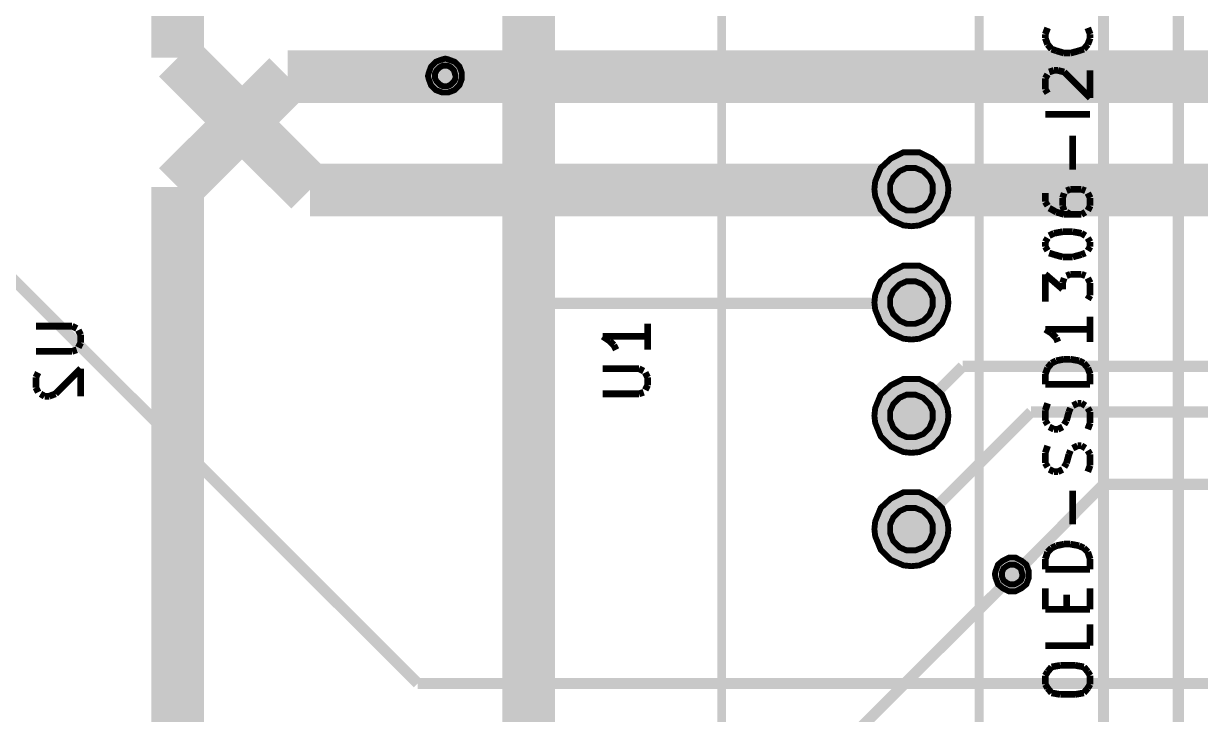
# Model space of a CAD drawing. Header units: millimetres. Extents: x 10 to 287, y 10 to 200.
# Drawn here: x 88.06 to 114.43, y 96.67 to 112.16 of the extents above; entities that cross this region are included whole.
import ezdxf

# ---------------------------------------------------------------- set-up
doc = ezdxf.new("R2010")
doc.units = ezdxf.units.MM
doc.layers.add('H', color=7, linetype='Continuous')
doc.layers.add('P', color=7, linetype='Continuous')

msp = doc.modelspace()

# ---------------------------------------------------------------- hatches: boundary and pattern name
at = {"layer": 'H', "linetype": 'Continuous'}
for points in [[(97.508, 110.596), (97.437, 110.596), (97.296, 110.666), (97.19, 110.772), (97.137, 110.896), (97.137, 110.984), (97.137, 111.054), (97.19, 111.196), (97.296, 111.301), (97.437, 111.354), (97.508, 111.354), (97.596, 111.354), (97.719, 111.301), (97.825, 111.196), (97.896, 111.054), (97.896, 110.984), (97.896, 110.896), (97.825, 110.772), (97.719, 110.666), (97.596, 110.596), (97.508, 110.596)], [(97.508, 110.596), (97.437, 110.596), (97.296, 110.666), (97.19, 110.772), (97.137, 110.896), (97.137, 110.984), (97.137, 111.054), (97.19, 111.196), (97.296, 111.301), (97.437, 111.354), (97.508, 111.354), (97.596, 111.354), (97.719, 111.301), (97.825, 111.196), (97.896, 111.054), (97.896, 110.984), (97.896, 110.896), (97.825, 110.772), (97.719, 110.666), (97.596, 110.596), (97.508, 110.596)], [(97.525, 110.755), (97.473, 110.755), (97.384, 110.79), (97.331, 110.843), (97.278, 110.931), (97.278, 110.984), (97.278, 111.019), (97.331, 111.107), (97.384, 111.16), (97.473, 111.213), (97.508, 111.213), (97.561, 111.213), (97.649, 111.16), (97.702, 111.107), (97.737, 111.019), (97.737, 110.966), (97.737, 110.931), (97.702, 110.843), (97.649, 110.79), (97.561, 110.755), (97.525, 110.755)], [(97.525, 110.755), (97.473, 110.755), (97.384, 110.79), (97.331, 110.843), (97.278, 110.931), (97.278, 110.984), (97.278, 111.019), (97.331, 111.107), (97.384, 111.16), (97.473, 111.213), (97.508, 111.213), (97.561, 111.213), (97.649, 111.16), (97.702, 111.107), (97.737, 111.019), (97.737, 110.966), (97.737, 110.931), (97.702, 110.843), (97.649, 110.79), (97.561, 110.755), (97.525, 110.755)], [(107.95, 107.597), (107.791, 107.615), (107.491, 107.756), (107.262, 107.968), (107.139, 108.268), (107.139, 108.444), (107.139, 108.603), (107.262, 108.903), (107.491, 109.132), (107.791, 109.255), (107.95, 109.273), (108.126, 109.255), (108.426, 109.132), (108.656, 108.903), (108.779, 108.603), (108.797, 108.444), (108.779, 108.268), (108.656, 107.968), (108.426, 107.756), (108.126, 107.615), (107.95, 107.597)], [(107.95, 107.597), (107.791, 107.615), (107.491, 107.756), (107.262, 107.968), (107.139, 108.268), (107.139, 108.444), (107.139, 108.603), (107.262, 108.903), (107.491, 109.132), (107.791, 109.255), (107.95, 109.273), (108.126, 109.255), (108.426, 109.132), (108.656, 108.903), (108.779, 108.603), (108.797, 108.444), (108.779, 108.268), (108.656, 107.968), (108.426, 107.756), (108.126, 107.615), (107.95, 107.597)], [(107.95, 107.95), (107.862, 107.968), (107.685, 108.038), (107.562, 108.162), (107.491, 108.338), (107.474, 108.444), (107.491, 108.532), (107.562, 108.708), (107.685, 108.832), (107.862, 108.92), (107.95, 108.92), (108.056, 108.92), (108.232, 108.832), (108.356, 108.708), (108.426, 108.532), (108.444, 108.444), (108.426, 108.338), (108.356, 108.162), (108.232, 108.038), (108.056, 107.968), (107.95, 107.95)], [(107.95, 107.95), (107.862, 107.968), (107.685, 108.038), (107.562, 108.162), (107.491, 108.338), (107.474, 108.444), (107.491, 108.532), (107.562, 108.708), (107.685, 108.832), (107.862, 108.92), (107.95, 108.92), (108.056, 108.92), (108.232, 108.832), (108.356, 108.708), (108.426, 108.532), (108.444, 108.444), (108.426, 108.338), (108.356, 108.162), (108.232, 108.038), (108.056, 107.968), (107.95, 107.95)], [(107.95, 105.075), (107.791, 105.075), (107.491, 105.216), (107.262, 105.428), (107.139, 105.728), (107.139, 105.904), (107.139, 106.063), (107.262, 106.363), (107.491, 106.592), (107.791, 106.715), (107.95, 106.733), (108.126, 106.715), (108.426, 106.592), (108.656, 106.363), (108.779, 106.063), (108.797, 105.904), (108.779, 105.728), (108.656, 105.428), (108.426, 105.216), (108.126, 105.075), (107.95, 105.075)], [(107.95, 105.075), (107.791, 105.075), (107.491, 105.216), (107.262, 105.428), (107.139, 105.728), (107.139, 105.904), (107.139, 106.063), (107.262, 106.363), (107.491, 106.592), (107.791, 106.715), (107.95, 106.733), (108.126, 106.715), (108.426, 106.592), (108.656, 106.363), (108.779, 106.063), (108.797, 105.904), (108.779, 105.728), (108.656, 105.428), (108.426, 105.216), (108.126, 105.075), (107.95, 105.075)], [(107.95, 105.41), (107.862, 105.428), (107.685, 105.498), (107.562, 105.639), (107.491, 105.798), (107.474, 105.904), (107.491, 105.992), (107.562, 106.168), (107.685, 106.292), (107.862, 106.363), (107.95, 106.38), (108.056, 106.363), (108.232, 106.292), (108.356, 106.168), (108.426, 105.992), (108.444, 105.904), (108.426, 105.798), (108.356, 105.639), (108.232, 105.498), (108.056, 105.428), (107.95, 105.41)], [(107.95, 105.41), (107.862, 105.428), (107.685, 105.498), (107.562, 105.639), (107.491, 105.798), (107.474, 105.904), (107.491, 105.992), (107.562, 106.168), (107.685, 106.292), (107.862, 106.363), (107.95, 106.38), (108.056, 106.363), (108.232, 106.292), (108.356, 106.168), (108.426, 105.992), (108.444, 105.904), (108.426, 105.798), (108.356, 105.639), (108.232, 105.498), (108.056, 105.428), (107.95, 105.41)], [(107.95, 102.535), (107.791, 102.535), (107.491, 102.658), (107.262, 102.888), (107.139, 103.188), (107.139, 103.364), (107.139, 103.523), (107.262, 103.823), (107.491, 104.052), (107.791, 104.175), (107.95, 104.193), (108.126, 104.175), (108.426, 104.052), (108.656, 103.823), (108.779, 103.523), (108.797, 103.364), (108.779, 103.188), (108.656, 102.888), (108.426, 102.658), (108.126, 102.535), (107.95, 102.535)], [(107.95, 102.535), (107.791, 102.535), (107.491, 102.658), (107.262, 102.888), (107.139, 103.188), (107.139, 103.364), (107.139, 103.523), (107.262, 103.823), (107.491, 104.052), (107.791, 104.175), (107.95, 104.193), (108.126, 104.175), (108.426, 104.052), (108.656, 103.823), (108.779, 103.523), (108.797, 103.364), (108.779, 103.188), (108.656, 102.888), (108.426, 102.658), (108.126, 102.535), (107.95, 102.535)], [(107.95, 102.87), (107.862, 102.888), (107.685, 102.958), (107.562, 103.099), (107.491, 103.258), (107.474, 103.364), (107.491, 103.452), (107.562, 103.628), (107.685, 103.752), (107.862, 103.823), (107.95, 103.84), (108.056, 103.823), (108.232, 103.752), (108.356, 103.628), (108.426, 103.452), (108.444, 103.364), (108.426, 103.258), (108.356, 103.099), (108.232, 102.958), (108.056, 102.888), (107.95, 102.87)], [(107.95, 102.87), (107.862, 102.888), (107.685, 102.958), (107.562, 103.099), (107.491, 103.258), (107.474, 103.364), (107.491, 103.452), (107.562, 103.628), (107.685, 103.752), (107.862, 103.823), (107.95, 103.84), (108.056, 103.823), (108.232, 103.752), (108.356, 103.628), (108.426, 103.452), (108.444, 103.364), (108.426, 103.258), (108.356, 103.099), (108.232, 102.958), (108.056, 102.888), (107.95, 102.87)], [(107.95, 99.995), (107.791, 99.995), (107.491, 100.118), (107.262, 100.348), (107.139, 100.648), (107.139, 100.824), (107.139, 100.983), (107.262, 101.283), (107.491, 101.512), (107.791, 101.635), (107.95, 101.653), (108.126, 101.635), (108.426, 101.512), (108.656, 101.283), (108.779, 100.983), (108.797, 100.824), (108.779, 100.648), (108.656, 100.348), (108.426, 100.118), (108.126, 99.995), (107.95, 99.995)], [(107.95, 99.995), (107.791, 99.995), (107.491, 100.118), (107.262, 100.348), (107.139, 100.648), (107.139, 100.824), (107.139, 100.983), (107.262, 101.283), (107.491, 101.512), (107.791, 101.635), (107.95, 101.653), (108.126, 101.635), (108.426, 101.512), (108.656, 101.283), (108.779, 100.983), (108.797, 100.824), (108.779, 100.648), (108.656, 100.348), (108.426, 100.118), (108.126, 99.995), (107.95, 99.995)], [(107.95, 100.348), (107.862, 100.348), (107.685, 100.418), (107.562, 100.542), (107.491, 100.718), (107.474, 100.824), (107.491, 100.912), (107.562, 101.088), (107.685, 101.212), (107.862, 101.283), (107.95, 101.3), (108.056, 101.283), (108.232, 101.212), (108.356, 101.088), (108.426, 100.912), (108.444, 100.824), (108.426, 100.718), (108.356, 100.542), (108.232, 100.418), (108.056, 100.348), (107.95, 100.348)], [(107.95, 100.348), (107.862, 100.348), (107.685, 100.418), (107.562, 100.542), (107.491, 100.718), (107.474, 100.824), (107.491, 100.912), (107.562, 101.088), (107.685, 101.212), (107.862, 101.283), (107.95, 101.3), (108.056, 101.283), (108.232, 101.212), (108.356, 101.088), (108.426, 100.912), (108.444, 100.824), (108.426, 100.718), (108.356, 100.542), (108.232, 100.418), (108.056, 100.348), (107.95, 100.348)], [(110.208, 99.43), (110.137, 99.43), (109.996, 99.483), (109.89, 99.589), (109.837, 99.73), (109.837, 99.801), (109.837, 99.871), (109.89, 100.013), (109.996, 100.118), (110.137, 100.171), (110.208, 100.189), (110.296, 100.171), (110.419, 100.118), (110.525, 100.013), (110.596, 99.871), (110.596, 99.801), (110.596, 99.73), (110.525, 99.589), (110.419, 99.483), (110.296, 99.43), (110.208, 99.43)], [(110.208, 99.43), (110.137, 99.43), (109.996, 99.483), (109.89, 99.589), (109.837, 99.73), (109.837, 99.801), (109.837, 99.871), (109.89, 100.013), (109.996, 100.118), (110.137, 100.171), (110.208, 100.189), (110.296, 100.171), (110.419, 100.118), (110.525, 100.013), (110.596, 99.871), (110.596, 99.801), (110.596, 99.73), (110.525, 99.589), (110.419, 99.483), (110.296, 99.43), (110.208, 99.43)], [(110.225, 99.572), (110.173, 99.572), (110.084, 99.607), (110.031, 99.677), (109.978, 99.748), (109.978, 99.801), (109.978, 99.854), (110.031, 99.924), (110.084, 99.995), (110.173, 100.03), (110.208, 100.03), (110.261, 100.03), (110.349, 99.995), (110.402, 99.924), (110.437, 99.854), (110.437, 99.801), (110.437, 99.748), (110.402, 99.677), (110.349, 99.607), (110.261, 99.572), (110.225, 99.572)], [(110.225, 99.572), (110.173, 99.572), (110.084, 99.607), (110.031, 99.677), (109.978, 99.748), (109.978, 99.801), (109.978, 99.854), (110.031, 99.924), (110.084, 99.995), (110.173, 100.03), (110.208, 100.03), (110.261, 100.03), (110.349, 99.995), (110.402, 99.924), (110.437, 99.854), (110.437, 99.801), (110.437, 99.748), (110.402, 99.677), (110.349, 99.607), (110.261, 99.572), (110.225, 99.572)]]:
    msp.add_hatch(color=256, dxfattribs=at).paths.add_polyline_path(points)

# ---------------------------------------------------------------- linework, layer by layer
at = {"layer": 'P'}
for points, const_width in [([(109.467, 118.269), (109.467, 90.964)], 0.2), ([(109.467, 118.269), (109.467, 90.964)], 0.2), ([(112.254, 117.069), (112.254, 93.698)], 0.25), ([(112.254, 117.069), (112.254, 93.698)], 0.25), ([(113.93, 117.069), (113.93, 93.698)], 0.25), ([(113.93, 117.069), (113.93, 93.698)], 0.25), ([(103.699, 92.798), (103.699, 114.9)], 0.2), ([(103.699, 92.798), (103.699, 114.9)], 0.2), ([(103.699, 92.798), (103.699, 114.9)], 0.2), ([(103.699, 92.798), (103.699, 114.9)], 0.2), ([(103.699, 92.798), (103.699, 114.9)], 0.2), ([(103.699, 92.798), (103.699, 114.9)], 0.2), ([(91.511, 113.118), (91.511, 111.39)], 1.177), ([(91.511, 113.118), (91.511, 111.39)], 1.177), ([(99.378, 105.886), (99.378, 113.118)], 1.177), ([(99.378, 105.886), (99.378, 113.118)], 1.177), ([(110.949, 111.919), (111.002, 112.06)], 0.15), ([(110.949, 111.919), (111.002, 112.06)], 0.15), ([(111.901, 112.06), (111.954, 111.919)], 0.15), ([(111.901, 112.06), (111.954, 111.919)], 0.15), ([(91.511, 111.39), (94.474, 108.426)], 1.177), ([(91.511, 111.39), (94.474, 108.426)], 1.177), ([(110.949, 111.831), (110.949, 111.919)], 0.15), ([(110.949, 111.831), (110.949, 111.919)], 0.15), ([(111.002, 111.689), (110.949, 111.831)], 0.15), ([(111.002, 111.689), (110.949, 111.831)], 0.15), ([(111.954, 111.831), (111.901, 111.689)], 0.15), ([(111.954, 111.831), (111.901, 111.689)], 0.15), ([(111.954, 111.919), (111.954, 111.831)], 0.15), ([(111.954, 111.919), (111.954, 111.831)], 0.15), ([(91.511, 108.497), (93.98, 110.966)], 1.177), ([(91.511, 108.497), (93.98, 110.966)], 1.177), ([(93.98, 110.966), (97.525, 110.966)], 1.177), ([(93.98, 110.966), (97.525, 110.966)], 1.177), ([(98.09, 110.966), (97.525, 110.966)], 1.177), ([(98.09, 110.966), (97.525, 110.966)], 1.177), ([(121.391, 110.966), (98.09, 110.966)], 1.177), ([(121.391, 110.966), (98.09, 110.966)], 1.177), ([(111.09, 111.584), (111.002, 111.689)], 0.15), ([(111.09, 111.584), (111.002, 111.689)], 0.15), ([(111.196, 111.548), (111.09, 111.584)], 0.15), ([(111.196, 111.548), (111.09, 111.584)], 0.15), ([(111.372, 111.495), (111.196, 111.548)], 0.15), ([(111.372, 111.495), (111.196, 111.548)], 0.15), ([(111.513, 111.495), (111.372, 111.495)], 0.15), ([(111.513, 111.495), (111.372, 111.495)], 0.15), ([(111.707, 111.548), (111.513, 111.495)], 0.15), ([(111.707, 111.548), (111.513, 111.495)], 0.15), ([(111.813, 111.584), (111.707, 111.548)], 0.15), ([(111.813, 111.584), (111.707, 111.548)], 0.15), ([(111.901, 111.689), (111.813, 111.584)], 0.15), ([(111.901, 111.689), (111.813, 111.584)], 0.15), ([(97.878, 110.984), (97.878, 111.054), (97.825, 111.196), (97.719, 111.301), (97.578, 111.354), (97.508, 111.372), (97.437, 111.354), (97.296, 111.301), (97.19, 111.196), (97.137, 111.054), (97.12, 110.984), (97.137, 110.913), (97.19, 110.772), (97.296, 110.666), (97.437, 110.613), (97.508, 110.613), (97.578, 110.613), (97.719, 110.666), (97.825, 110.772), (97.878, 110.913), (97.878, 110.984), (97.878, 110.984)], 0.132), ([(97.878, 110.984), (97.878, 111.054), (97.825, 111.196), (97.719, 111.301), (97.578, 111.354), (97.508, 111.372), (97.437, 111.354), (97.296, 111.301), (97.19, 111.196), (97.137, 111.054), (97.12, 110.984), (97.137, 110.913), (97.19, 110.772), (97.296, 110.666), (97.437, 110.613), (97.508, 110.613), (97.578, 110.613), (97.719, 110.666), (97.825, 110.772), (97.878, 110.913), (97.878, 110.984), (97.878, 110.984)], 0.132), ([(97.737, 110.984), (97.702, 111.107), (97.631, 111.178), (97.561, 111.213), (97.455, 111.213), (97.384, 111.178), (97.314, 111.107), (97.278, 111.037), (97.278, 110.931), (97.314, 110.86), (97.384, 110.79), (97.455, 110.755), (97.561, 110.755), (97.631, 110.79), (97.702, 110.86), (97.737, 110.931), (97.737, 110.984), (97.737, 110.984)], 0.132), ([(97.737, 110.984), (97.702, 111.107), (97.631, 111.178), (97.561, 111.213), (97.455, 111.213), (97.384, 111.178), (97.314, 111.107), (97.278, 111.037), (97.278, 110.931), (97.314, 110.86), (97.384, 110.79), (97.455, 110.755), (97.561, 110.755), (97.631, 110.79), (97.702, 110.86), (97.737, 110.931), (97.737, 110.984), (97.737, 110.984)], 0.132), ([(110.949, 110.931), (111.002, 111.019)], 0.15), ([(110.949, 110.931), (111.002, 111.019)], 0.15), ([(110.949, 110.684), (110.949, 110.931)], 0.15), ([(110.949, 110.684), (110.949, 110.931)], 0.15), ([(111.037, 111.072), (111.143, 111.107)], 0.15), ([(111.037, 111.072), (111.143, 111.107)], 0.15), ([(111.143, 111.107), (111.231, 111.107)], 0.15), ([(111.143, 111.107), (111.231, 111.107)], 0.15), ([(111.231, 111.107), (111.372, 111.072)], 0.15), ([(111.231, 111.107), (111.372, 111.072)], 0.15), ([(111.372, 111.072), (111.954, 110.49)], 0.15), ([(111.372, 111.072), (111.954, 110.49)], 0.15), ([(111.954, 110.49), (111.954, 111.107)], 0.15), ([(111.954, 110.49), (111.954, 111.107)], 0.15), ([(111.002, 110.596), (110.949, 110.684)], 0.15), ([(111.002, 110.596), (110.949, 110.684)], 0.15), ([(111.954, 110.12), (110.949, 110.12)], 0.15), ([(111.954, 110.12), (110.949, 110.12)], 0.15), ([(111.566, 108.885), (111.566, 109.643)], 0.15), ([(111.566, 108.885), (111.566, 109.643)], 0.15), ([(108.779, 108.444), (108.761, 108.62), (108.638, 108.92), (108.409, 109.132), (108.126, 109.273), (107.95, 109.273), (107.774, 109.273), (107.491, 109.132), (107.262, 108.92), (107.139, 108.62), (107.121, 108.444), (107.139, 108.285), (107.262, 107.985), (107.491, 107.756), (107.774, 107.633), (107.95, 107.615), (108.126, 107.633), (108.426, 107.756), (108.638, 107.985), (108.761, 108.285), (108.779, 108.444), (108.779, 108.444)], 0.132), ([(108.779, 108.444), (108.761, 108.62), (108.638, 108.92), (108.409, 109.132), (108.126, 109.273), (107.95, 109.273), (107.774, 109.273), (107.491, 109.132), (107.262, 108.92), (107.139, 108.62), (107.121, 108.444), (107.139, 108.285), (107.262, 107.985), (107.491, 107.756), (107.774, 107.633), (107.95, 107.615), (108.126, 107.633), (108.426, 107.756), (108.638, 107.985), (108.761, 108.285), (108.779, 108.444), (108.779, 108.444)], 0.132), ([(91.511, 94.58), (91.511, 108.497)], 1.177), ([(91.511, 94.58), (91.511, 108.497)], 1.177), ([(94.474, 108.426), (107.968, 108.426)], 1.177), ([(94.474, 108.426), (107.968, 108.426)], 1.177), ([(107.968, 108.426), (126.1, 108.426)], 1.177), ([(107.968, 108.426), (126.1, 108.426)], 1.177), ([(108.426, 108.444), (108.426, 108.55), (108.356, 108.708), (108.215, 108.85), (108.038, 108.92), (107.95, 108.92), (107.844, 108.92), (107.685, 108.85), (107.544, 108.708), (107.474, 108.55), (107.474, 108.444), (107.474, 108.356), (107.544, 108.179), (107.685, 108.038), (107.844, 107.968), (107.95, 107.968), (108.038, 107.968), (108.215, 108.038), (108.356, 108.179), (108.426, 108.356), (108.426, 108.444), (108.426, 108.444)], 0.132), ([(108.426, 108.444), (108.426, 108.55), (108.356, 108.708), (108.215, 108.85), (108.038, 108.92), (107.95, 108.92), (107.844, 108.92), (107.685, 108.85), (107.544, 108.708), (107.474, 108.55), (107.474, 108.444), (107.474, 108.356), (107.544, 108.179), (107.685, 108.038), (107.844, 107.968), (107.95, 107.968), (108.038, 107.968), (108.215, 108.038), (108.356, 108.179), (108.426, 108.356), (108.426, 108.444), (108.426, 108.444)], 0.132), ([(110.949, 108.356), (110.949, 108.162)], 0.15), ([(110.949, 108.356), (110.949, 108.162)], 0.15), ([(111.372, 108.356), (111.337, 108.25)], 0.15), ([(111.372, 108.356), (111.337, 108.25)], 0.15), ([(111.513, 108.444), (111.425, 108.409)], 0.15), ([(111.513, 108.444), (111.425, 108.409)], 0.15), ([(111.76, 108.444), (111.513, 108.444)], 0.15), ([(111.76, 108.444), (111.513, 108.444)], 0.15), ([(111.848, 108.409), (111.76, 108.444)], 0.15), ([(111.848, 108.409), (111.76, 108.444)], 0.15), ([(111.954, 108.25), (111.901, 108.356)], 0.15), ([(111.954, 108.25), (111.901, 108.356)], 0.15), ([(110.949, 108.162), (111.002, 108.073)], 0.15), ([(110.949, 108.162), (111.002, 108.073)], 0.15), ([(111.337, 108.25), (111.337, 108.073)], 0.15), ([(111.337, 108.25), (111.337, 108.073)], 0.15), ([(111.337, 108.073), (111.372, 107.968)], 0.15), ([(111.337, 108.073), (111.372, 107.968)], 0.15), ([(111.901, 107.968), (111.954, 108.073)], 0.15), ([(111.901, 107.968), (111.954, 108.073)], 0.15), ([(111.954, 108.073), (111.954, 108.25)], 0.15), ([(111.954, 108.073), (111.954, 108.25)], 0.15), ([(111.037, 108.021), (111.196, 107.932)], 0.15), ([(111.037, 108.021), (111.196, 107.932)], 0.15), ([(111.196, 107.932), (111.372, 107.879)], 0.15), ([(111.196, 107.932), (111.372, 107.879)], 0.15), ([(111.372, 107.879), (111.76, 107.879)], 0.15), ([(111.372, 107.879), (111.76, 107.879)], 0.15), ([(111.425, 107.932), (111.513, 107.879)], 0.15), ([(111.425, 107.932), (111.513, 107.879)], 0.15), ([(111.76, 107.879), (111.848, 107.932)], 0.15), ([(111.76, 107.879), (111.848, 107.932)], 0.15), ([(86.854, 107.403), (96.89, 97.367)], 0.25), ([(86.854, 107.403), (96.89, 97.367)], 0.25), ([(110.949, 107.262), (111.002, 107.35)], 0.15), ([(110.949, 107.262), (111.002, 107.35)], 0.15), ([(110.949, 107.156), (110.949, 107.262)], 0.15), ([(110.949, 107.156), (110.949, 107.262)], 0.15), ([(111.037, 107.403), (111.143, 107.456)], 0.15), ([(111.037, 107.403), (111.143, 107.456)], 0.15), ([(111.143, 107.456), (111.337, 107.491)], 0.15), ([(111.143, 107.456), (111.337, 107.491)], 0.15), ([(111.337, 107.491), (111.566, 107.491)], 0.15), ([(111.337, 107.491), (111.566, 107.491)], 0.15), ([(111.566, 107.491), (111.76, 107.456)], 0.15), ([(111.566, 107.491), (111.76, 107.456)], 0.15), ([(111.76, 107.456), (111.848, 107.403)], 0.15), ([(111.76, 107.456), (111.848, 107.403)], 0.15), ([(111.901, 107.35), (111.954, 107.262)], 0.15), ([(111.901, 107.35), (111.954, 107.262)], 0.15), ([(111.954, 107.262), (111.954, 107.156)], 0.15), ([(111.954, 107.262), (111.954, 107.156)], 0.15), ([(111.002, 107.068), (110.949, 107.156)], 0.15), ([(111.002, 107.068), (110.949, 107.156)], 0.15), ([(111.143, 106.98), (111.037, 107.015)], 0.15), ([(111.143, 106.98), (111.037, 107.015)], 0.15), ([(111.337, 106.927), (111.143, 106.98)], 0.15), ([(111.337, 106.927), (111.143, 106.98)], 0.15), ([(111.76, 106.98), (111.566, 106.927)], 0.15), ([(111.76, 106.98), (111.566, 106.927)], 0.15), ([(111.848, 107.015), (111.76, 106.98)], 0.15), ([(111.848, 107.015), (111.76, 106.98)], 0.15), ([(111.954, 107.156), (111.901, 107.068)], 0.15), ([(111.954, 107.156), (111.901, 107.068)], 0.15), ([(108.779, 105.904), (108.761, 106.08), (108.638, 106.38), (108.409, 106.592), (108.126, 106.733), (107.95, 106.733), (107.774, 106.733), (107.491, 106.592), (107.262, 106.38), (107.139, 106.08), (107.121, 105.904), (107.139, 105.745), (107.262, 105.445), (107.491, 105.216), (107.774, 105.093), (107.95, 105.075), (108.126, 105.093), (108.426, 105.216), (108.638, 105.445), (108.761, 105.745), (108.779, 105.904), (108.779, 105.904)], 0.132), ([(108.779, 105.904), (108.761, 106.08), (108.638, 106.38), (108.409, 106.592), (108.126, 106.733), (107.95, 106.733), (107.774, 106.733), (107.491, 106.592), (107.262, 106.38), (107.139, 106.08), (107.121, 105.904), (107.139, 105.745), (107.262, 105.445), (107.491, 105.216), (107.774, 105.093), (107.95, 105.075), (108.126, 105.093), (108.426, 105.216), (108.638, 105.445), (108.761, 105.745), (108.779, 105.904), (108.779, 105.904)], 0.132), ([(111.566, 106.927), (111.337, 106.927)], 0.15), ([(111.566, 106.927), (111.337, 106.927)], 0.15), ([(110.949, 105.922), (110.949, 106.539)], 0.15), ([(110.949, 106.539), (111.337, 106.204)], 0.15), ([(110.949, 105.922), (110.949, 106.539)], 0.15), ([(110.949, 106.539), (111.337, 106.204)], 0.15), ([(111.337, 106.345), (111.372, 106.451)], 0.15), ([(111.337, 106.345), (111.372, 106.451)], 0.15), ([(111.425, 106.504), (111.513, 106.539)], 0.15), ([(111.425, 106.504), (111.513, 106.539)], 0.15), ([(111.513, 106.539), (111.76, 106.539)], 0.15), ([(111.513, 106.539), (111.76, 106.539)], 0.15), ([(111.76, 106.539), (111.848, 106.504)], 0.15), ([(111.76, 106.539), (111.848, 106.504)], 0.15), ([(111.901, 106.451), (111.954, 106.345)], 0.15), ([(111.901, 106.451), (111.954, 106.345)], 0.15), ([(99.378, 95.709), (99.378, 105.886)], 1.177), ([(99.378, 95.709), (99.378, 105.886)], 1.177), ([(108.426, 105.904), (108.426, 106.01), (108.356, 106.168), (108.215, 106.31), (108.038, 106.38), (107.95, 106.38), (107.844, 106.38), (107.685, 106.31), (107.544, 106.168), (107.474, 106.01), (107.474, 105.904), (107.474, 105.816), (107.544, 105.639), (107.685, 105.498), (107.844, 105.428), (107.95, 105.428), (108.038, 105.428), (108.215, 105.498), (108.356, 105.639), (108.426, 105.816), (108.426, 105.904), (108.426, 105.904)], 0.132), ([(108.426, 105.904), (108.426, 106.01), (108.356, 106.168), (108.215, 106.31), (108.038, 106.38), (107.95, 106.38), (107.844, 106.38), (107.685, 106.31), (107.544, 106.168), (107.474, 106.01), (107.474, 105.904), (107.474, 105.816), (107.544, 105.639), (107.685, 105.498), (107.844, 105.428), (107.95, 105.428), (108.038, 105.428), (108.215, 105.498), (108.356, 105.639), (108.426, 105.816), (108.426, 105.904), (108.426, 105.904)], 0.132), ([(111.337, 106.204), (111.337, 106.345)], 0.15), ([(111.337, 106.204), (111.337, 106.345)], 0.15), ([(111.954, 106.345), (111.954, 106.063)], 0.15), ([(111.954, 106.345), (111.954, 106.063)], 0.15), ([(99.378, 105.886), (107.968, 105.886)], 0.25), ([(99.378, 105.886), (107.968, 105.886)], 0.25), ([(111.954, 106.063), (111.901, 105.974)], 0.15), ([(111.954, 106.063), (111.901, 105.974)], 0.15), ([(102.041, 105.428), (102.041, 104.846)], 0.15), ([(102.041, 105.428), (102.041, 104.846)], 0.15), ([(111.954, 105.586), (111.954, 105.022)], 0.15), ([(111.954, 105.586), (111.954, 105.022)], 0.15), ([(88.336, 105.375), (89.147, 105.375)], 0.15), ([(88.336, 105.375), (89.147, 105.375)], 0.15), ([(89.147, 105.375), (89.253, 105.322)], 0.15), ([(89.147, 105.375), (89.253, 105.322)], 0.15), ([(89.288, 105.287), (89.341, 105.181)], 0.15), ([(89.288, 105.287), (89.341, 105.181)], 0.15), ([(89.341, 105.181), (89.341, 105.004)], 0.15), ([(89.341, 105.181), (89.341, 105.004)], 0.15), ([(102.041, 105.145), (101.036, 105.145)], 0.15), ([(101.036, 105.145), (101.194, 105.04)], 0.15), ([(102.041, 105.145), (101.036, 105.145)], 0.15), ([(101.036, 105.145), (101.194, 105.04)], 0.15), ([(111.954, 105.304), (110.949, 105.304)], 0.15), ([(110.949, 105.304), (111.09, 105.216)], 0.15), ([(111.954, 105.304), (110.949, 105.304)], 0.15), ([(110.949, 105.304), (111.09, 105.216)], 0.15), ([(111.09, 105.216), (111.196, 105.11)], 0.15), ([(111.09, 105.216), (111.196, 105.11)], 0.15), ([(89.341, 105.004), (89.288, 104.898)], 0.15), ([(89.341, 105.004), (89.288, 104.898)], 0.15), ([(101.194, 105.04), (101.283, 104.951)], 0.15), ([(101.194, 105.04), (101.283, 104.951)], 0.15), ([(101.283, 104.951), (101.335, 104.846)], 0.15), ([(101.283, 104.951), (101.335, 104.846)], 0.15), ([(111.196, 105.11), (111.231, 105.022)], 0.15), ([(111.196, 105.11), (111.231, 105.022)], 0.15), ([(89.147, 104.81), (88.336, 104.81)], 0.15), ([(89.147, 104.81), (88.336, 104.81)], 0.15), ([(89.253, 104.846), (89.147, 104.81)], 0.15), ([(89.253, 104.846), (89.147, 104.81)], 0.15), ([(111.09, 104.546), (111.196, 104.599)], 0.15), ([(111.09, 104.546), (111.196, 104.599)], 0.15), ([(111.196, 104.599), (111.372, 104.634)], 0.15), ([(111.196, 104.599), (111.372, 104.634)], 0.15), ([(111.372, 104.634), (111.513, 104.634)], 0.15), ([(111.372, 104.634), (111.513, 104.634)], 0.15), ([(111.513, 104.634), (111.707, 104.599)], 0.15), ([(111.513, 104.634), (111.707, 104.599)], 0.15), ([(111.707, 104.599), (111.813, 104.546)], 0.15), ([(111.707, 104.599), (111.813, 104.546)], 0.15), ([(88.388, 104.334), (88.336, 104.228)], 0.15), ([(88.388, 104.334), (88.336, 104.228)], 0.15), ([(88.777, 103.858), (89.341, 104.422)], 0.15), ([(88.777, 103.858), (89.341, 104.422)], 0.15), ([(89.341, 104.422), (89.341, 103.805)], 0.15), ([(89.341, 104.422), (89.341, 103.805)], 0.15), ([(101.847, 104.422), (101.036, 104.422)], 0.15), ([(101.847, 104.422), (101.036, 104.422)], 0.15), ([(101.953, 104.369), (101.847, 104.422)], 0.15), ([(101.953, 104.369), (101.847, 104.422)], 0.15), ([(102.041, 104.228), (101.988, 104.334)], 0.15), ([(102.041, 104.228), (101.988, 104.334)], 0.15), ([(107.968, 103.346), (109.097, 104.475)], 0.25), ([(107.968, 103.346), (109.097, 104.475)], 0.25), ([(109.097, 104.475), (173.373, 104.475)], 0.25), ([(109.097, 104.475), (173.373, 104.475)], 0.25), ([(110.949, 104.299), (111.002, 104.44)], 0.15), ([(110.949, 104.299), (111.002, 104.44)], 0.15), ([(111.002, 104.44), (111.09, 104.546)], 0.15), ([(111.002, 104.44), (111.09, 104.546)], 0.15), ([(111.813, 104.546), (111.901, 104.44)], 0.15), ([(111.813, 104.546), (111.901, 104.44)], 0.15), ([(111.901, 104.44), (111.954, 104.299)], 0.15), ([(111.901, 104.44), (111.954, 104.299)], 0.15), ([(88.336, 104.228), (88.336, 103.999)], 0.15), ([(88.336, 104.228), (88.336, 103.999)], 0.15), ([(102.041, 104.052), (102.041, 104.228)], 0.15), ([(102.041, 104.052), (102.041, 104.228)], 0.15), ([(108.779, 103.364), (108.761, 103.54), (108.638, 103.84), (108.409, 104.052), (108.126, 104.193), (107.95, 104.193), (107.774, 104.193), (107.491, 104.052), (107.262, 103.84), (107.139, 103.54), (107.121, 103.364), (107.139, 103.205), (107.262, 102.905), (107.491, 102.676), (107.774, 102.553), (107.95, 102.535), (108.126, 102.553), (108.426, 102.676), (108.638, 102.905), (108.761, 103.205), (108.779, 103.364), (108.779, 103.364)], 0.132), ([(108.779, 103.364), (108.761, 103.54), (108.638, 103.84), (108.409, 104.052), (108.126, 104.193), (107.95, 104.193), (107.774, 104.193), (107.491, 104.052), (107.262, 103.84), (107.139, 103.54), (107.121, 103.364), (107.139, 103.205), (107.262, 102.905), (107.491, 102.676), (107.774, 102.553), (107.95, 102.535), (108.126, 102.553), (108.426, 102.676), (108.638, 102.905), (108.761, 103.205), (108.779, 103.364), (108.779, 103.364)], 0.132), ([(110.949, 104.069), (110.949, 104.299)], 0.15), ([(110.949, 104.069), (110.949, 104.299)], 0.15), ([(111.954, 104.069), (110.949, 104.069)], 0.15), ([(111.954, 104.069), (110.949, 104.069)], 0.15), ([(111.954, 104.299), (111.954, 104.069)], 0.15), ([(111.954, 104.299), (111.954, 104.069)], 0.15), ([(88.336, 103.999), (88.388, 103.893)], 0.15), ([(88.336, 103.999), (88.388, 103.893)], 0.15), ([(88.441, 103.858), (88.53, 103.805)], 0.15), ([(88.441, 103.858), (88.53, 103.805)], 0.15), ([(88.635, 103.805), (88.777, 103.858)], 0.15), ([(88.635, 103.805), (88.777, 103.858)], 0.15), ([(101.036, 103.858), (101.847, 103.858)], 0.15), ([(101.036, 103.858), (101.847, 103.858)], 0.15), ([(101.847, 103.858), (101.953, 103.893)], 0.15), ([(101.847, 103.858), (101.953, 103.893)], 0.15), ([(101.988, 103.946), (102.041, 104.052)], 0.15), ([(101.988, 103.946), (102.041, 104.052)], 0.15), ([(108.426, 103.364), (108.426, 103.47), (108.356, 103.628), (108.215, 103.77), (108.038, 103.84), (107.95, 103.84), (107.844, 103.84), (107.685, 103.77), (107.544, 103.628), (107.474, 103.47), (107.474, 103.364), (107.474, 103.276), (107.544, 103.099), (107.685, 102.958), (107.844, 102.888), (107.95, 102.888), (108.038, 102.888), (108.215, 102.958), (108.356, 103.099), (108.426, 103.276), (108.426, 103.364), (108.426, 103.364)], 0.132), ([(108.426, 103.364), (108.426, 103.47), (108.356, 103.628), (108.215, 103.77), (108.038, 103.84), (107.95, 103.84), (107.844, 103.84), (107.685, 103.77), (107.544, 103.628), (107.474, 103.47), (107.474, 103.364), (107.474, 103.276), (107.544, 103.099), (107.685, 102.958), (107.844, 102.888), (107.95, 102.888), (108.038, 102.888), (108.215, 102.958), (108.356, 103.099), (108.426, 103.276), (108.426, 103.364), (108.426, 103.364)], 0.132), ([(88.53, 103.805), (88.635, 103.805)], 0.15), ([(88.53, 103.805), (88.635, 103.805)], 0.15), ([(110.949, 103.487), (111.002, 103.646)], 0.15), ([(110.949, 103.487), (111.002, 103.646)], 0.15), ([(111.672, 103.646), (111.566, 103.593)], 0.15), ([(111.672, 103.646), (111.566, 103.593)], 0.15), ([(111.76, 103.646), (111.672, 103.646)], 0.15), ([(111.76, 103.646), (111.672, 103.646)], 0.15), ([(111.848, 103.593), (111.76, 103.646)], 0.15), ([(111.848, 103.593), (111.76, 103.646)], 0.15), ([(110.631, 103.452), (107.985, 100.806)], 0.25), ([(110.631, 103.452), (107.985, 100.806)], 0.25), ([(176.371, 103.452), (110.631, 103.452)], 0.25), ([(176.371, 103.452), (110.631, 103.452)], 0.25), ([(110.949, 103.258), (110.949, 103.487)], 0.15), ([(110.949, 103.258), (110.949, 103.487)], 0.15), ([(111.478, 103.452), (111.425, 103.258)], 0.15), ([(111.478, 103.452), (111.425, 103.258)], 0.15), ([(111.513, 103.54), (111.478, 103.452)], 0.15), ([(111.513, 103.54), (111.478, 103.452)], 0.15), ([(111.954, 103.452), (111.901, 103.54)], 0.15), ([(111.954, 103.452), (111.901, 103.54)], 0.15), ([(111.954, 103.205), (111.954, 103.452)], 0.15), ([(111.954, 103.205), (111.954, 103.452)], 0.15), ([(111.002, 103.17), (110.949, 103.258)], 0.15), ([(111.002, 103.17), (110.949, 103.258)], 0.15), ([(111.143, 103.064), (111.037, 103.117)], 0.15), ([(111.143, 103.064), (111.037, 103.117)], 0.15), ([(111.231, 103.064), (111.143, 103.064)], 0.15), ([(111.231, 103.064), (111.143, 103.064)], 0.15), ([(111.337, 103.117), (111.231, 103.064)], 0.15), ([(111.337, 103.117), (111.231, 103.064)], 0.15), ([(111.425, 103.258), (111.372, 103.17)], 0.15), ([(111.425, 103.258), (111.372, 103.17)], 0.15), ([(111.901, 103.064), (111.954, 103.205)], 0.15), ([(111.901, 103.064), (111.954, 103.205)], 0.15), ([(110.949, 102.535), (111.002, 102.694)], 0.15), ([(110.949, 102.535), (111.002, 102.694)], 0.15), ([(110.949, 102.306), (110.949, 102.535)], 0.15), ([(110.949, 102.306), (110.949, 102.535)], 0.15), ([(111.478, 102.5), (111.425, 102.306)], 0.15), ([(111.478, 102.5), (111.425, 102.306)], 0.15), ([(111.513, 102.588), (111.478, 102.5)], 0.15), ([(111.513, 102.588), (111.478, 102.5)], 0.15), ([(111.672, 102.694), (111.566, 102.641)], 0.15), ([(111.672, 102.694), (111.566, 102.641)], 0.15), ([(111.76, 102.694), (111.672, 102.694)], 0.15), ([(111.76, 102.694), (111.672, 102.694)], 0.15), ([(111.848, 102.641), (111.76, 102.694)], 0.15), ([(111.848, 102.641), (111.76, 102.694)], 0.15), ([(111.954, 102.5), (111.901, 102.588)], 0.15), ([(111.954, 102.5), (111.901, 102.588)], 0.15), ([(111.954, 102.253), (111.954, 102.5)], 0.15), ([(111.954, 102.253), (111.954, 102.5)], 0.15), ([(111.002, 102.217), (110.949, 102.306)], 0.15), ([(111.002, 102.217), (110.949, 102.306)], 0.15), ([(111.425, 102.306), (111.372, 102.217)], 0.15), ([(111.425, 102.306), (111.372, 102.217)], 0.15), ([(111.901, 102.112), (111.954, 102.253)], 0.15), ([(111.901, 102.112), (111.954, 102.253)], 0.15), ([(111.143, 102.112), (111.037, 102.164)], 0.15), ([(111.143, 102.112), (111.037, 102.164)], 0.15), ([(111.231, 102.112), (111.143, 102.112)], 0.15), ([(111.231, 102.112), (111.143, 102.112)], 0.15), ([(111.337, 102.164), (111.231, 102.112)], 0.15), ([(111.337, 102.164), (111.231, 102.112)], 0.15), ([(112.254, 101.829), (110.225, 99.783)], 0.25), ([(112.254, 101.829), (110.225, 99.783)], 0.25), ([(120.897, 101.829), (112.254, 101.829)], 0.25), ([(120.897, 101.829), (112.254, 101.829)], 0.25), ([(108.779, 100.824), (108.761, 101), (108.638, 101.3), (108.409, 101.512), (108.126, 101.653), (107.95, 101.653), (107.774, 101.653), (107.491, 101.512), (107.262, 101.3), (107.139, 101), (107.121, 100.824), (107.139, 100.665), (107.262, 100.365), (107.491, 100.136), (107.774, 100.013), (107.95, 99.995), (108.126, 100.013), (108.426, 100.136), (108.638, 100.365), (108.761, 100.665), (108.779, 100.824), (108.779, 100.824)], 0.132), ([(108.779, 100.824), (108.761, 101), (108.638, 101.3), (108.409, 101.512), (108.126, 101.653), (107.95, 101.653), (107.774, 101.653), (107.491, 101.512), (107.262, 101.3), (107.139, 101), (107.121, 100.824), (107.139, 100.665), (107.262, 100.365), (107.491, 100.136), (107.774, 100.013), (107.95, 99.995), (108.126, 100.013), (108.426, 100.136), (108.638, 100.365), (108.761, 100.665), (108.779, 100.824), (108.779, 100.824)], 0.132), ([(111.566, 100.93), (111.566, 101.688)], 0.15), ([(111.566, 100.93), (111.566, 101.688)], 0.15), ([(108.426, 100.824), (108.426, 100.93), (108.356, 101.088), (108.215, 101.23), (108.038, 101.3), (107.95, 101.3), (107.844, 101.3), (107.685, 101.23), (107.544, 101.088), (107.474, 100.93), (107.474, 100.824), (107.474, 100.736), (107.544, 100.559), (107.685, 100.418), (107.844, 100.348), (107.95, 100.348), (108.038, 100.348), (108.215, 100.418), (108.356, 100.559), (108.426, 100.736), (108.426, 100.824), (108.426, 100.824)], 0.132), ([(108.426, 100.824), (108.426, 100.93), (108.356, 101.088), (108.215, 101.23), (108.038, 101.3), (107.95, 101.3), (107.844, 101.3), (107.685, 101.23), (107.544, 101.088), (107.474, 100.93), (107.474, 100.824), (107.474, 100.736), (107.544, 100.559), (107.685, 100.418), (107.844, 100.348), (107.95, 100.348), (108.038, 100.348), (108.215, 100.418), (108.356, 100.559), (108.426, 100.736), (108.426, 100.824), (108.426, 100.824)], 0.132), ([(111.002, 100.312), (111.09, 100.401)], 0.15), ([(111.002, 100.312), (111.09, 100.401)], 0.15), ([(111.09, 100.401), (111.196, 100.453)], 0.15), ([(111.09, 100.401), (111.196, 100.453)], 0.15), ([(111.196, 100.453), (111.372, 100.489)], 0.15), ([(111.196, 100.453), (111.372, 100.489)], 0.15), ([(111.372, 100.489), (111.513, 100.489)], 0.15), ([(111.372, 100.489), (111.513, 100.489)], 0.15), ([(111.513, 100.489), (111.707, 100.453)], 0.15), ([(111.513, 100.489), (111.707, 100.453)], 0.15), ([(111.707, 100.453), (111.813, 100.401)], 0.15), ([(111.707, 100.453), (111.813, 100.401)], 0.15), ([(111.813, 100.401), (111.901, 100.312)], 0.15), ([(111.813, 100.401), (111.901, 100.312)], 0.15), ([(110.578, 99.818), (110.578, 99.889), (110.525, 100.03), (110.419, 100.118), (110.278, 100.189), (110.208, 100.189), (110.137, 100.189), (109.996, 100.118), (109.89, 100.03), (109.837, 99.889), (109.82, 99.818), (109.837, 99.73), (109.89, 99.589), (109.996, 99.501), (110.137, 99.43), (110.208, 99.43), (110.278, 99.43), (110.419, 99.501), (110.525, 99.589), (110.578, 99.73), (110.578, 99.818), (110.578, 99.818)], 0.132), ([(110.578, 99.818), (110.578, 99.889), (110.525, 100.03), (110.419, 100.118), (110.278, 100.189), (110.208, 100.189), (110.137, 100.189), (109.996, 100.118), (109.89, 100.03), (109.837, 99.889), (109.82, 99.818), (109.837, 99.73), (109.89, 99.589), (109.996, 99.501), (110.137, 99.43), (110.208, 99.43), (110.278, 99.43), (110.419, 99.501), (110.525, 99.589), (110.578, 99.73), (110.578, 99.818), (110.578, 99.818)], 0.132), ([(110.949, 100.154), (111.002, 100.312)], 0.15), ([(110.949, 100.154), (111.002, 100.312)], 0.15), ([(110.949, 99.924), (110.949, 100.154)], 0.15), ([(110.949, 99.924), (110.949, 100.154)], 0.15), ([(111.901, 100.312), (111.954, 100.154)], 0.15), ([(111.901, 100.312), (111.954, 100.154)], 0.15), ([(111.954, 100.154), (111.954, 99.924)], 0.15), ([(111.954, 100.154), (111.954, 99.924)], 0.15), ([(110.437, 99.801), (110.402, 99.942), (110.331, 99.995), (110.261, 100.03), (110.155, 100.03), (110.084, 99.995), (110.014, 99.942), (109.978, 99.854), (109.978, 99.766), (110.014, 99.677), (110.084, 99.624), (110.155, 99.589), (110.261, 99.589), (110.331, 99.624), (110.402, 99.677), (110.437, 99.766), (110.437, 99.801), (110.437, 99.801)], 0.132), ([(110.437, 99.801), (110.402, 99.942), (110.331, 99.995), (110.261, 100.03), (110.155, 100.03), (110.084, 99.995), (110.014, 99.942), (109.978, 99.854), (109.978, 99.766), (110.014, 99.677), (110.084, 99.624), (110.155, 99.589), (110.261, 99.589), (110.331, 99.624), (110.402, 99.677), (110.437, 99.766), (110.437, 99.801), (110.437, 99.801)], 0.132), ([(111.954, 99.924), (110.949, 99.924)], 0.15), ([(111.954, 99.924), (110.949, 99.924)], 0.15), ([(99.554, 89.129), (110.225, 99.783)], 0.25), ([(99.554, 89.129), (110.225, 99.783)], 0.25), ([(110.949, 99.025), (110.949, 99.501)], 0.15), ([(110.949, 99.025), (110.949, 99.501)], 0.15), ([(111.425, 99.025), (111.425, 99.36)], 0.15), ([(111.425, 99.025), (111.425, 99.36)], 0.15), ([(111.954, 99.501), (111.954, 99.025)], 0.15), ([(111.954, 99.501), (111.954, 99.025)], 0.15), ([(111.954, 99.025), (110.949, 99.025)], 0.15), ([(111.954, 99.025), (110.949, 99.025)], 0.15), ([(111.954, 98.69), (111.954, 98.213)], 0.15), ([(111.954, 98.69), (111.954, 98.213)], 0.15), ([(111.954, 98.213), (110.949, 98.213)], 0.15), ([(111.954, 98.213), (110.949, 98.213)], 0.15), ([(111.09, 97.737), (111.284, 97.772)], 0.15), ([(111.09, 97.737), (111.284, 97.772)], 0.15), ([(111.284, 97.772), (111.619, 97.772)], 0.15), ([(111.284, 97.772), (111.619, 97.772)], 0.15), ([(111.619, 97.772), (111.813, 97.737)], 0.15), ([(111.619, 97.772), (111.813, 97.737)], 0.15), ([(110.949, 97.543), (111.002, 97.631)], 0.15), ([(110.949, 97.543), (111.002, 97.631)], 0.15), ([(110.949, 97.349), (110.949, 97.543)], 0.15), ([(110.949, 97.349), (110.949, 97.543)], 0.15), ([(111.002, 97.631), (111.09, 97.737)], 0.15), ([(111.002, 97.631), (111.09, 97.737)], 0.15), ([(111.813, 97.737), (111.901, 97.631)], 0.15), ([(111.813, 97.737), (111.901, 97.631)], 0.15), ([(111.901, 97.631), (111.954, 97.543)], 0.15), ([(111.901, 97.631), (111.954, 97.543)], 0.15), ([(111.954, 97.543), (111.954, 97.349)], 0.15), ([(111.954, 97.543), (111.954, 97.349)], 0.15), ([(96.89, 97.367), (117.21, 97.367)], 0.25), ([(96.89, 97.367), (117.21, 97.367)], 0.25), ([(111.002, 97.261), (110.949, 97.349)], 0.15), ([(111.002, 97.261), (110.949, 97.349)], 0.15), ([(111.09, 97.155), (111.002, 97.261)], 0.15), ([(111.09, 97.155), (111.002, 97.261)], 0.15), ([(111.901, 97.261), (111.813, 97.155)], 0.15), ([(111.901, 97.261), (111.813, 97.155)], 0.15), ([(111.954, 97.349), (111.901, 97.261)], 0.15), ([(111.954, 97.349), (111.901, 97.261)], 0.15), ([(111.284, 97.12), (111.09, 97.155)], 0.15), ([(111.284, 97.12), (111.09, 97.155)], 0.15), ([(111.619, 97.12), (111.284, 97.12)], 0.15), ([(111.619, 97.12), (111.284, 97.12)], 0.15), ([(111.813, 97.155), (111.619, 97.12)], 0.15), ([(111.813, 97.155), (111.619, 97.12)], 0.15)]:
    msp.add_lwpolyline(points, dxfattribs=dict(at, const_width=const_width))

doc.saveas('drawing.dxf')
